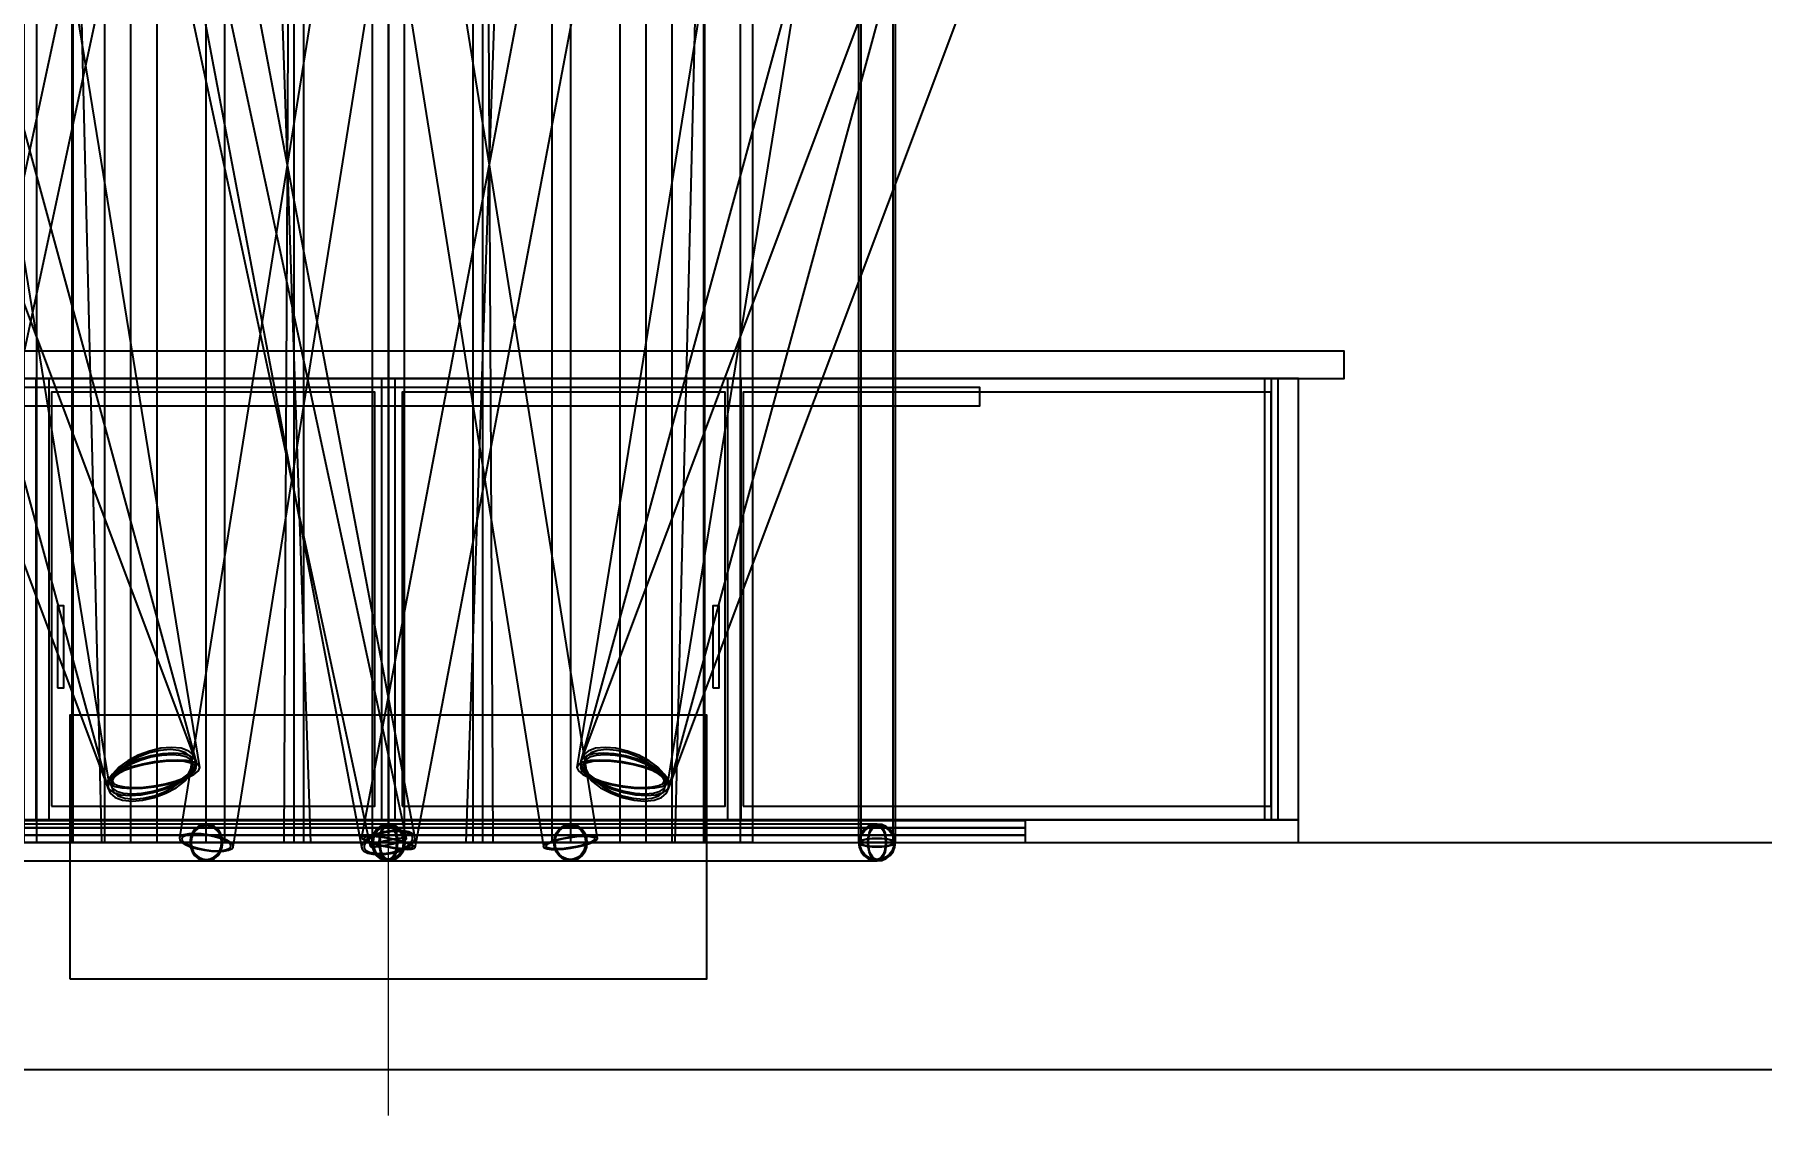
# Model space of a CAD drawing. Header units: millimetres. Extents: x -123812 to 252100, y -3000 to 639000.
# Drawn here: x -3888 to 15087, y -3000 to 8880 of the extents above; entities that cross this region are included whole.
import ezdxf

# ---------------------------------------------------------------- set-up
doc = ezdxf.new("R2010")
doc.units = ezdxf.units.MM
for name, color, linetype, lineweight in [('D-BMK-AXIS', 7, 'Continuous', 13), ('D-STR-BASE', 7, 'Continuous', 25), ('D-STR-CORE', 7, 'Continuous', 25), ('D-STR-DIM', 7, 'Continuous', 13), ('D-STR-STRC', 7, 'Continuous', 25)]:
    doc.layers.add(name, color=color, linetype=linetype, lineweight=lineweight)
doc.styles.add('OpenSansCondensed-Light', font='OpenSansCondensed-Light.ttf')
doc.styles.add('TOWER_UNICODE', font='Arial Unicode.ttf')
doc.dimstyles.new('EZDXF', dxfattribs={"dimtxt": 0.25, "dimasz": 0.175, "dimexe": 0.375, "dimexo": 0.125, "dimgap": 0.1, "dimtad": 1, "dimlfac": 100, "dimzin": 12, "dimdsep": 46, "dimtxsty": 'OpenSansCondensed-Light', "dimblk": 'ARCHTICK', "dimcen": 2.5, "dimazin": 3, "dimtfac": 0.5, "dimtmove": 2, "dimatfit": 3})

# ---------------------------------------------------------------- blocks, each defined once
blk = doc.blocks.new('_ARCHTICK')
at = {"color": 0, "linetype": 'BYBLOCK', "const_width": 0.15}
blk.add_lwpolyline([(-0.5, -0.5), (0.5, 0.5)], dxfattribs=at)

msp = doc.modelspace()

# ---------------------------------------------------------------- linework, layer by layer
at = {"layer": 'D-BMK-AXIS'}
for p, q in [((0, -3000), (0, 639000)), ((-51000, 0), (51000, 0))]:
    msp.add_line(p, q, dxfattribs=at)
at = {"layer": 'D-STR-BASE'}
for points in [[(-10500, 5100), (10500, 5100), (10500, 5400), (-10500, 5400)], [(-10000, 250), (10000, 250), (10000, 5100), (-10000, 5100)], [(-6500, 4800), (6500, 4800), (6500, 5000), (-6500, 5000)], [(-3875, 250), (-3725, 250), (-3725, 5100), (-3875, 5100)], [(-3700, 400), (-150, 400), (-150, 4950), (-3700, 4950)], [(-75, 250), (75, 250), (75, 5100), (-75, 5100)], [(150, 400), (3700, 400), (3700, 4950), (150, 4950)], [(3725, 250), (3875, 250), (3875, 5100), (3725, 5100)], [(3900, 400), (9700, 400), (9700, 4950), (3900, 4950)], [(9625, 250), (9775, 250), (9775, 5100), (9625, 5100)], [(9700, 250), (10000, 250), (10000, 5100), (9700, 5100)], [(-3635, 1700), (-3565, 1700), (-3565, 2600), (-3635, 2600)], [(3565, 1700), (3635, 1700), (3635, 2600), (3565, 2600)], [(-3500, -1500), (3500, -1500), (3500, 1400), (-3500, 1400)], [(-10000, 0), (10000, 0), (10000, 250), (-10000, 250)], [(-7000, 160), (7000, 160), (7000, 240), (-7000, 240)], [(-52000, -2500), (-52000, 0), (52000, 0), (52000, -2500)], [(-7000, 80), (7000, 80), (7000, 160), (-7000, 160)], [(-7000, 0), (7000, 0), (7000, 80), (-7000, 80)]]:
    msp.add_lwpolyline(points, close=True, dxfattribs=at)
at = {"layer": 'D-STR-CORE'}
for points in [[(-4000, 0), (-4000, 100000), (-3477.3, 100000), (-3477.3, 0)], [(-4000, 0), (-4000, 100000), (-3477.3, 100000), (-3477.3, 0)], [(-3863.7, 0), (-3863.7, 100000), (-3117.7, 100000), (-3117.7, 0)], [(-3863.7, 0), (-3863.7, 100000), (-3117.7, 100000), (-3117.7, 0)], [(-3464.1, 0), (-3464.1, 100000), (-2545.6, 100000), (-2545.6, 0)], [(-3464.1, 0), (-3464.1, 100000), (-2545.6, 100000), (-2545.6, 0)], [(-2828.4, 0), (-2828.4, 100000), (-1800, 100000), (-1800, 0)], [(-2828.4, 0), (-2828.4, 100000), (-1800, 100000), (-1800, 0)], [(-2000, 0), (-2000, 100000), (-931.7, 100000), (-931.7, 0)], [(-2000, 0), (-2000, 100000), (-931.7, 100000), (-931.7, 0)], [(-1035.3, 0), (-1035.3, 100000), (0, 100000), (0, 0)], [(-1035.3, 0), (-1035.3, 100000), (0, 100000), (0, 0)], [(0, 0), (0, 100000), (1035.3, 100000), (1035.3, 0)], [(0, 0), (0, 100000), (1035.3, 100000), (1035.3, 0)], [(931.7, 0), (931.7, 100000), (2000, 100000), (2000, 0)], [(931.7, 0), (931.7, 100000), (2000, 100000), (2000, 0)], [(1800, 0), (1800, 100000), (2828.4, 100000), (2828.4, 0)], [(1800, 0), (1800, 100000), (2828.4, 100000), (2828.4, 0)], [(2545.6, 0), (2545.6, 100000), (3464.1, 100000), (3464.1, 0)], [(2545.6, 0), (2545.6, 100000), (3464.1, 100000), (3464.1, 0)], [(3117.7, 0), (3117.7, 100000), (3863.7, 100000), (3863.7, 0)], [(3117.7, 0), (3117.7, 100000), (3863.7, 100000), (3863.7, 0)], [(3477.3, 0), (3477.3, 100000), (4000, 100000), (4000, 0)], [(3477.3, 0), (3477.3, 100000), (4000, 100000), (4000, 0)]]:
    msp.add_lwpolyline(points, close=True, dxfattribs=at)
at = {"layer": 'D-STR-STRC'}
for points in [[(-5568.1, 24958), (-198.7, -42), (-192, -47.1), (-172.1, -48.9), (-140.5, -47.4), (-99.4, -42.7), (-51.4, -35), (0, -25), (51.4, -13.3), (99.4, -0.6), (140.5, 12), (172.1, 23.9), (192, 34.1), (198.7, 42), (-5170.6, 25042)], [(-198.7, 25042), (-5568.1, 42), (-5561.3, 34.1), (-5541.5, 23.9), (-5509.9, 12), (-5468.7, -0.6), (-5420.8, -13.3), (-5369.4, -25), (-5317.9, -35), (-5270, -42.7), (-5228.8, -47.4), (-5197.2, -48.9), (-5177.4, -47.1), (-5170.6, -42), (198.7, 24958)], [(5166.2, 25000), (5166.2, 0), (5173.1, -12.7), (5193.4, -24.5), (5225.7, -34.6), (5267.8, -42.4), (5316.8, -47.2), (5369.4, -48.9), (5421.9, -47.2), (5471, -42.4), (5513, -34.6), (5545.3, -24.5), (5565.6, -12.7), (5572.6, 0), (5572.6, 25000)], [(-7489.6, 12352.4), (-3081.3, 602.4), (-3057.6, 541.3), (-3002.6, 494.4), (-2920.1, 464.9), (-2815.6, 454.9), (-2696.4, 464.9), (-2570.4, 494.4), (-2446.4, 541.3), (-2332.7, 602.4), (-2237.1, 673.6), (-2166.2, 750), (-2124.6, 826.4), (-2115.4, 897.6), (-6523.7, 12647.6)], [(-6290.3, 12383.3), (-3091.7, 633.3), (-3072.2, 584.9), (-3020.4, 547.8), (-2939.9, 524.5), (-2836.2, 516.5), (-2716.3, 524.5), (-2588.4, 547.8), (-2461.2, 584.9), (-2343.4, 633.3), (-2243, 689.6), (-2166.8, 750), (-2120.1, 810.4), (-2106, 866.7), (-5304.7, 12616.7)], [(-4983.4, 12424.4), (-3074.1, 674.4), (-3057, 641.5), (-3006.9, 616), (-2927.1, 599.6), (-2823.2, 593.5), (-2702.2, 598.1), (-2572.3, 613), (-2442.4, 637.2), (-2321.3, 669.1), (-2217.4, 706.6), (-2137.6, 747), (-2087.5, 787.6), (-2070.4, 825.6), (-3979.6, 12575.6)], [(-2660.4, 12432.9), (-291.3, -67.1), (-268.2, -94.9), (-226.8, -116.3), (-170, -129.7), (-101.6, -134.3), (-26.3, -129.7), (50.8, -116.3), (124.5, -94.9), (189.6, -67.1), (241.9, -34.7), (277.7, 0), (294.5, 34.7), (291.3, 67.1), (-2077.9, 12567.1)], [(-295.8, 12549.6), (-2295.8, 49.6), (-2291.3, 25.7), (-2266.9, 0), (-2224.3, -25.7), (-2166.4, -49.6), (-2097.2, -70.1), (-2021.4, -85.9), (-1944.1, -95.8), (-1870.7, -99.2), (-1806, -95.8), (-1754.6, -85.9), (-1719.8, -70.1), (-1704.2, -49.6), (295.8, 12450.4)], [(-296.4, 12454.6), (1703.6, -45.4), (1713.7, -60), (1743.3, -70.5), (1790.4, -76.2), (1851.8, -76.7), (1923.3, -72), (2000, -62.3), (2076.7, -48.5), (2148.2, -31.3), (2209.6, -12), (2256.7, 8.1), (2286.3, 27.7), (2296.4, 45.4), (296.4, 12545.4)], [(2074.2, 12554.2), (-294.9, 54.2), (-284.9, 38.8), (-255.4, 20.8), (-208.5, 1.4), (-147.5, -18.1), (-76.3, -36.4), (0, -52.2), (76.3, -64.5), (147.5, -72.3), (208.5, -75.3), (255.4, -73.1), (284.9, -65.9), (294.9, -54.2), (2664, 12445.8)], [(3979.6, 12575.6), (2070.4, 825.6), (2087.5, 787.6), (2137.6, 747), (2217.4, 706.6), (2321.3, 669.1), (2442.4, 637.2), (2572.3, 613), (2702.2, 598.1), (2823.2, 593.5), (2927.1, 599.6), (3006.9, 616), (3057, 641.5), (3074.1, 674.4), (4983.4, 12424.4)], [(5304.7, 12616.7), (2106, 866.7), (2120.1, 810.4), (2166.8, 750), (2243, 689.6), (2343.4, 633.3), (2461.2, 584.9), (2588.4, 547.8), (2716.3, 524.5), (2836.2, 516.5), (2939.9, 524.5), (3020.4, 547.8), (3072.2, 584.9), (3091.7, 633.3), (6290.3, 12383.3)], [(6523.7, 12647.6), (2115.4, 897.6), (2124.6, 826.4), (2166.2, 750), (2237.1, 673.6), (2332.7, 602.4), (2446.4, 541.3), (2570.4, 494.4), (2696.4, 464.9), (2815.6, 454.9), (2920.1, 464.9), (3002.6, 494.4), (3057.6, 541.3), (3081.3, 602.4), (7489.6, 12352.4)], [(-5369.4, -203.2), (0, -203.2), (26.3, -196.3), (50.8, -176), (71.8, -143.7), (88, -101.6), (98.1, -52.6), (101.6, 0), (98.1, 52.6), (88, 101.6), (71.8, 143.7), (50.8, 176), (26.3, 196.3), (0, 203.2), (-5369.4, 203.2)], [(-5369.4, -203.2), (0, -203.2), (26.3, -196.3), (50.8, -176), (71.8, -143.7), (88, -101.6), (98.1, -52.6), (101.6, 0), (98.1, 52.6), (88, 101.6), (71.8, 143.7), (50.8, 176), (26.3, 196.3), (0, 203.2), (-5369.4, 203.2)]]:
    msp.add_lwpolyline(points, dxfattribs=at)
for points in [[(-177.8, 0), (177.8, 0), (177.8, 25000), (-177.8, 25000)], [(-177.8, 0), (177.8, 0), (177.8, 25000), (-177.8, 25000)], [(5191.6, 0), (5547.2, 0), (5547.2, 25000), (5191.6, 25000)], [(5191.6, 0), (5547.2, 0), (5547.2, 25000), (5191.6, 25000)], [(-3456.6, 12500), (-3150, 0), (-850, 0), (-1281.6, 12500)], [(-1150, 0), (1150, 0), (1087.5, 12500), (-1087.5, 12500)], [(-1150, 0), (1150, 0), (1087.5, 12500), (-1087.5, 12500)], [(850, 0), (3150, 0), (3456.6, 12500), (1281.6, 12500)], [(-3030.9, 750), (-3077.6, 689.6), (-3091.7, 633.3), (-3072.2, 584.9), (-3020.4, 547.8), (-2939.9, 524.5), (-2836.2, 516.5), (-2716.3, 524.5), (-2588.4, 547.8), (-2461.2, 584.9), (-2343.4, 633.3), (-2243, 689.6), (-2166.8, 750), (-2120.1, 810.4), (-2106, 866.7), (-2125.5, 915.1), (-2177.3, 952.2), (-2257.8, 975.5), (-2361.5, 983.5), (-2481.4, 975.5), (-2609.3, 952.2), (-2736.5, 915.1), (-2854.3, 866.7), (-2954.7, 810.4)], [(-3030.5, 750), (-3072, 673.6), (-3081.3, 602.4), (-3057.6, 541.3), (-3002.6, 494.4), (-2920.1, 464.9), (-2815.6, 454.9), (-2696.4, 464.9), (-2570.4, 494.4), (-2446.4, 541.3), (-2332.7, 602.4), (-2237.1, 673.6), (-2166.2, 750), (-2124.6, 826.4), (-2115.4, 897.6), (-2139.1, 958.7), (-2194, 1005.6), (-2276.6, 1035.1), (-2381, 1045.1), (-2500.3, 1035.1), (-2626.2, 1005.6), (-2750.3, 958.7), (-2864, 897.6), (-2959.5, 826.4)], [(-2996.9, 750), (-3039.9, 694.3), (-3052.9, 642.5), (-3034.9, 597.9), (-2987.2, 563.7), (-2913.1, 542.2), (-2817.5, 534.9), (-2707, 542.2), (-2589.2, 563.7), (-2472, 597.9), (-2363.5, 642.5), (-2271, 694.3), (-2200.8, 750), (-2157.8, 805.7), (-2144.8, 857.5), (-2162.8, 902.1), (-2210.5, 936.3), (-2284.6, 957.8), (-2380.2, 965.1), (-2490.7, 957.8), (-2608.5, 936.3), (-2725.7, 902.1), (-2834.2, 857.5), (-2926.7, 805.7)], [(-2996.5, 750), (-3034.7, 679.6), (-3043.2, 614), (-3021.4, 557.7), (-2970.8, 514.5), (-2894.8, 487.4), (-2798.5, 478.1), (-2688.7, 487.4), (-2572.6, 514.5), (-2458.4, 557.7), (-2353.6, 614), (-2265.6, 679.6), (-2200.2, 750), (-2161.9, 820.4), (-2153.4, 886), (-2175.2, 942.3), (-2225.9, 985.5), (-2301.9, 1012.6), (-2398.1, 1021.9), (-2508, 1012.6), (-2624, 985.5), (-2738.3, 942.3), (-2843, 886), (-2931.1, 820.4)], [(2166.8, 750), (2243, 689.6), (2343.4, 633.3), (2461.2, 584.9), (2588.4, 547.8), (2716.3, 524.5), (2836.2, 516.5), (2939.9, 524.5), (3020.4, 547.8), (3072.2, 584.9), (3091.7, 633.3), (3077.6, 689.6), (3030.9, 750), (2954.7, 810.4), (2854.3, 866.7), (2736.5, 915.1), (2609.3, 952.2), (2481.4, 975.5), (2361.5, 983.5), (2257.8, 975.5), (2177.3, 952.2), (2125.5, 915.1), (2106, 866.7), (2120.1, 810.4)], [(2166.2, 750), (2237.1, 673.6), (2332.7, 602.4), (2446.4, 541.3), (2570.4, 494.4), (2696.4, 464.9), (2815.6, 454.9), (2920.1, 464.9), (3002.6, 494.4), (3057.6, 541.3), (3081.3, 602.4), (3072, 673.6), (3030.5, 750), (2959.5, 826.4), (2864, 897.6), (2750.3, 958.7), (2626.2, 1005.6), (2500.3, 1035.1), (2381, 1045.1), (2276.6, 1035.1), (2194, 1005.6), (2139.1, 958.7), (2115.4, 897.6), (2124.6, 826.4)], [(2200.8, 750), (2271, 694.3), (2363.5, 642.5), (2472, 597.9), (2589.2, 563.7), (2707, 542.2), (2817.5, 534.9), (2913.1, 542.2), (2987.2, 563.7), (3034.9, 597.9), (3052.9, 642.5), (3039.9, 694.3), (2996.9, 750), (2926.7, 805.7), (2834.2, 857.5), (2725.7, 902.1), (2608.5, 936.3), (2490.7, 957.8), (2380.2, 965.1), (2284.6, 957.8), (2210.5, 936.3), (2162.8, 902.1), (2144.8, 857.5), (2157.8, 805.7)], [(2200.2, 750), (2265.6, 679.6), (2353.6, 614), (2458.4, 557.7), (2572.6, 514.5), (2688.7, 487.4), (2798.5, 478.1), (2894.8, 487.4), (2970.8, 514.5), (3021.4, 557.7), (3043.2, 614), (3034.7, 679.6), (2996.5, 750), (2931.1, 820.4), (2843, 886), (2738.3, 942.3), (2624, 985.5), (2508, 1012.6), (2398.1, 1021.9), (2301.9, 1012.6), (2225.9, 985.5), (2175.2, 942.3), (2153.4, 886), (2161.9, 820.4)], [(-2572.3, 887), (-2702.2, 862.8), (-2823.2, 830.9), (-2927.1, 793.4), (-3006.9, 753), (-3057, 712.4), (-3074.1, 674.4), (-3057, 641.5), (-3006.9, 616), (-2927.1, 599.6), (-2823.2, 593.5), (-2702.2, 598.1), (-2572.3, 613), (-2442.4, 637.2), (-2321.3, 669.1), (-2217.4, 706.6), (-2137.6, 747), (-2087.5, 787.6), (-2070.4, 825.6), (-2087.5, 858.5), (-2137.6, 884), (-2217.4, 900.4), (-2321.3, 906.5), (-2442.4, 901.9)], [(-2572.3, 876.2), (-2691.9, 853.9), (-2803.4, 824.5), (-2899.2, 790), (-2972.7, 752.8), (-3018.9, 715.4), (-3034.6, 680.3), (-3018.9, 650), (-2972.7, 626.6), (-2899.2, 611.5), (-2803.4, 605.8), (-2691.9, 610), (-2572.3, 623.8), (-2452.6, 646.1), (-2341.1, 675.5), (-2245.3, 710), (-2171.8, 747.2), (-2125.6, 784.6), (-2109.9, 819.7), (-2125.6, 850), (-2171.8, 873.4), (-2245.3, 888.5), (-2341.1, 894.2), (-2452.6, 890)], [(2572.3, 887), (2442.4, 901.9), (2321.3, 906.5), (2217.4, 900.4), (2137.6, 884), (2087.5, 858.5), (2070.4, 825.6), (2087.5, 787.6), (2137.6, 747), (2217.4, 706.6), (2321.3, 669.1), (2442.4, 637.2), (2572.3, 613), (2702.2, 598.1), (2823.2, 593.5), (2927.1, 599.6), (3006.9, 616), (3057, 641.5), (3074.1, 674.4), (3057, 712.4), (3006.9, 753), (2927.1, 793.4), (2823.2, 830.9), (2702.2, 862.8)], [(2572.3, 876.2), (2452.6, 890), (2341.1, 894.2), (2245.3, 888.5), (2171.8, 873.4), (2125.6, 850), (2109.9, 819.7), (2125.6, 784.6), (2171.8, 747.2), (2245.3, 710), (2341.1, 675.5), (2452.6, 646.1), (2572.3, 623.8), (2691.9, 610), (2803.4, 605.8), (2899.2, 611.5), (2972.7, 626.6), (3018.9, 650), (3034.6, 680.3), (3018.9, 715.4), (2972.7, 752.8), (2899.2, 790), (2803.4, 824.5), (2691.9, 853.9)], [(-2181.7, 0), (-2175.6, -52.6), (-2157.4, -101.6), (-2128.5, -143.7), (-2090.9, -176), (-2047, -196.3), (-2000, -203.2), (0, -203.2), (47, -196.3), (90.9, -176), (128.5, -143.7), (157.4, -101.6), (175.6, -52.6), (181.7, 0), (175.6, 52.6), (157.4, 101.6), (128.5, 143.7), (90.9, 176), (47, 196.3), (0, 203.2), (-2000, 203.2), (-2047, 196.3), (-2090.9, 176), (-2128.5, 143.7), (-2157.4, 101.6), (-2175.6, 52.6)], [(-2181.7, 0), (-2175.6, -52.6), (-2157.4, -101.6), (-2128.5, -143.7), (-2090.9, -176), (-2047, -196.3), (-2000, -203.2), (-1953, -196.3), (-1909.1, -176), (-1871.5, -143.7), (-1842.6, -101.6), (-1824.4, -52.6), (-1818.3, 0), (-1824.4, 52.6), (-1842.6, 101.6), (-1871.5, 143.7), (-1909.1, 176), (-1953, 196.3), (-2000, 203.2), (-2047, 196.3), (-2090.9, 176), (-2128.5, 143.7), (-2157.4, 101.6), (-2175.6, 52.6)], [(-2181.7, 0), (-2175.6, -52.6), (-2157.4, -101.6), (-2128.5, -143.7), (-2090.9, -176), (-2047, -196.3), (-2000, -203.2), (0, -203.2), (47, -196.3), (90.9, -176), (128.5, -143.7), (157.4, -101.6), (175.6, -52.6), (181.7, 0), (175.6, 52.6), (157.4, 101.6), (128.5, 143.7), (90.9, 176), (47, 196.3), (0, 203.2), (-2000, 203.2), (-2047, 196.3), (-2090.9, 176), (-2128.5, 143.7), (-2157.4, 101.6), (-2175.6, 52.6)], [(-2181.7, 0), (-2175.6, -52.6), (-2157.4, -101.6), (-2128.5, -143.7), (-2090.9, -176), (-2047, -196.3), (-2000, -203.2), (-1953, -196.3), (-1909.1, -176), (-1871.5, -143.7), (-1842.6, -101.6), (-1824.4, -52.6), (-1818.3, 0), (-1824.4, 52.6), (-1842.6, 101.6), (-1871.5, 143.7), (-1909.1, 176), (-1953, 196.3), (-2000, 203.2), (-2047, 196.3), (-2090.9, 176), (-2128.5, 143.7), (-2157.4, 101.6), (-2175.6, 52.6)], [(-181.7, 0), (-175.6, -52.6), (-157.4, -101.6), (-128.5, -143.7), (-90.9, -176), (-47, -196.3), (0, -203.2), (47, -196.3), (90.9, -176), (128.5, -143.7), (157.4, -101.6), (175.6, -52.6), (181.7, 0), (175.6, 52.6), (157.4, 101.6), (128.5, 143.7), (90.9, 176), (47, 196.3), (0, 203.2), (-47, 196.3), (-90.9, 176), (-128.5, 143.7), (-157.4, 101.6), (-175.6, 52.6)], [(-181.7, 0), (-175.6, -52.6), (-157.4, -101.6), (-128.5, -143.7), (-90.9, -176), (-47, -196.3), (0, -203.2), (47, -196.3), (90.9, -176), (128.5, -143.7), (157.4, -101.6), (175.6, -52.6), (181.7, 0), (175.6, 52.6), (157.4, 101.6), (128.5, 143.7), (90.9, 176), (47, 196.3), (0, 203.2), (-47, 196.3), (-90.9, 176), (-128.5, 143.7), (-157.4, 101.6), (-175.6, 52.6)], [(-181.7, 0), (-175.6, -52.6), (-157.4, -101.6), (-128.5, -143.7), (-90.9, -176), (-47, -196.3), (0, -203.2), (2000, -203.2), (2047, -196.3), (2090.9, -176), (2128.5, -143.7), (2157.4, -101.6), (2175.6, -52.6), (2181.7, 0), (2175.6, 52.6), (2157.4, 101.6), (2128.5, 143.7), (2090.9, 176), (2047, 196.3), (2000, 203.2), (0, 203.2), (-47, 196.3), (-90.9, 176), (-128.5, 143.7), (-157.4, 101.6), (-175.6, 52.6)], [(181.7, 0), (175.6, -52.6), (157.4, -101.6), (128.5, -143.7), (90.9, -176), (47, -196.3), (0, -203.2), (-47, -196.3), (-90.9, -176), (-128.5, -143.7), (-157.4, -101.6), (-175.6, -52.6), (-181.7, 0), (-175.6, 52.6), (-157.4, 101.6), (-128.5, 143.7), (-90.9, 176), (-47, 196.3), (0, 203.2), (47, 196.3), (90.9, 176), (128.5, 143.7), (157.4, 101.6), (175.6, 52.6)], [(-181.7, 0), (-175.6, -52.6), (-157.4, -101.6), (-128.5, -143.7), (-90.9, -176), (-47, -196.3), (0, -203.2), (2000, -203.2), (2047, -196.3), (2090.9, -176), (2128.5, -143.7), (2157.4, -101.6), (2175.6, -52.6), (2181.7, 0), (2175.6, 52.6), (2157.4, 101.6), (2128.5, 143.7), (2090.9, 176), (2047, 196.3), (2000, 203.2), (0, 203.2), (-47, 196.3), (-90.9, 176), (-128.5, 143.7), (-157.4, 101.6), (-175.6, 52.6)], [(181.7, 0), (175.6, -52.6), (157.4, -101.6), (128.5, -143.7), (90.9, -176), (47, -196.3), (0, -203.2), (-47, -196.3), (-90.9, -176), (-128.5, -143.7), (-157.4, -101.6), (-175.6, -52.6), (-181.7, 0), (-175.6, 52.6), (-157.4, 101.6), (-128.5, 143.7), (-90.9, 176), (-47, 196.3), (0, 203.2), (47, 196.3), (90.9, 176), (128.5, 143.7), (157.4, 101.6), (175.6, 52.6)], [(-101.6, 0), (-98.1, -52.6), (-88, -101.6), (-71.8, -143.7), (-50.8, -176), (-26.3, -196.3), (0, -203.2), (26.3, -196.3), (50.8, -176), (71.8, -143.7), (88, -101.6), (98.1, -52.6), (101.6, 0), (98.1, 52.6), (88, 101.6), (71.8, 143.7), (50.8, 176), (26.3, 196.3), (0, 203.2), (-26.3, 196.3), (-50.8, 176), (-71.8, 143.7), (-88, 101.6), (-98.1, 52.6)], [(-101.6, 0), (-98.1, -52.6), (-88, -101.6), (-71.8, -143.7), (-50.8, -176), (-26.3, -196.3), (0, -203.2), (26.3, -196.3), (50.8, -176), (71.8, -143.7), (88, -101.6), (98.1, -52.6), (101.6, 0), (98.1, 52.6), (88, 101.6), (71.8, 143.7), (50.8, 176), (26.3, 196.3), (0, 203.2), (-26.3, 196.3), (-50.8, 176), (-71.8, 143.7), (-88, 101.6), (-98.1, 52.6)], [(-101.6, 0), (-98.1, -52.6), (-88, -101.6), (-71.8, -143.7), (-50.8, -176), (-26.3, -196.3), (0, -203.2), (5369.4, -203.2), (5395.7, -196.3), (5420.2, -176), (5441.2, -143.7), (5457.3, -101.6), (5467.5, -52.6), (5471, 0), (5467.5, 52.6), (5457.3, 101.6), (5441.2, 143.7), (5420.2, 176), (5395.7, 196.3), (5369.4, 203.2), (0, 203.2), (-26.3, 196.3), (-50.8, 176), (-71.8, 143.7), (-88, 101.6), (-98.1, 52.6)], [(101.6, 0), (98.1, -52.6), (88, -101.6), (71.8, -143.7), (50.8, -176), (26.3, -196.3), (0, -203.2), (-26.3, -196.3), (-50.8, -176), (-71.8, -143.7), (-88, -101.6), (-98.1, -52.6), (-101.6, 0), (-98.1, 52.6), (-88, 101.6), (-71.8, 143.7), (-50.8, 176), (-26.3, 196.3), (0, 203.2), (26.3, 196.3), (50.8, 176), (71.8, 143.7), (88, 101.6), (98.1, 52.6)], [(-101.6, 0), (-98.1, -52.6), (-88, -101.6), (-71.8, -143.7), (-50.8, -176), (-26.3, -196.3), (0, -203.2), (5369.4, -203.2), (5395.7, -196.3), (5420.2, -176), (5441.2, -143.7), (5457.3, -101.6), (5467.5, -52.6), (5471, 0), (5467.5, 52.6), (5457.3, 101.6), (5441.2, 143.7), (5420.2, 176), (5395.7, 196.3), (5369.4, 203.2), (0, 203.2), (-26.3, 196.3), (-50.8, 176), (-71.8, 143.7), (-88, 101.6), (-98.1, 52.6)], [(101.6, 0), (98.1, -52.6), (88, -101.6), (71.8, -143.7), (50.8, -176), (26.3, -196.3), (0, -203.2), (-26.3, -196.3), (-50.8, -176), (-71.8, -143.7), (-88, -101.6), (-98.1, -52.6), (-101.6, 0), (-98.1, 52.6), (-88, 101.6), (-71.8, 143.7), (-50.8, 176), (-26.3, 196.3), (0, 203.2), (26.3, 196.3), (50.8, 176), (71.8, 143.7), (88, 101.6), (98.1, 52.6)], [(2181.7, 0), (2175.6, -52.6), (2157.4, -101.6), (2128.5, -143.7), (2090.9, -176), (2047, -196.3), (2000, -203.2), (1953, -196.3), (1909.1, -176), (1871.5, -143.7), (1842.6, -101.6), (1824.4, -52.6), (1818.3, 0), (1824.4, 52.6), (1842.6, 101.6), (1871.5, 143.7), (1909.1, 176), (1953, 196.3), (2000, 203.2), (2047, 196.3), (2090.9, 176), (2128.5, 143.7), (2157.4, 101.6), (2175.6, 52.6)], [(2181.7, 0), (2175.6, -52.6), (2157.4, -101.6), (2128.5, -143.7), (2090.9, -176), (2047, -196.3), (2000, -203.2), (1953, -196.3), (1909.1, -176), (1871.5, -143.7), (1842.6, -101.6), (1824.4, -52.6), (1818.3, 0), (1824.4, 52.6), (1842.6, 101.6), (1871.5, 143.7), (1909.1, 176), (1953, 196.3), (2000, 203.2), (2047, 196.3), (2090.9, 176), (2128.5, 143.7), (2157.4, 101.6), (2175.6, 52.6)], [(5166.2, 0), (5173.1, -52.6), (5193.4, -101.6), (5225.7, -143.7), (5267.8, -176), (5316.8, -196.3), (5369.4, -203.2), (5421.9, -196.3), (5471, -176), (5513, -143.7), (5545.3, -101.6), (5565.6, -52.6), (5572.6, 0), (5565.6, 52.6), (5545.3, 101.6), (5513, 143.7), (5471, 176), (5421.9, 196.3), (5369.4, 203.2), (5316.8, 196.3), (5267.8, 176), (5225.7, 143.7), (5193.4, 101.6), (5173.1, 52.6)], [(5471, 0), (5467.5, -52.6), (5457.3, -101.6), (5441.2, -143.7), (5420.2, -176), (5395.7, -196.3), (5369.4, -203.2), (5343.1, -196.3), (5318.6, -176), (5297.5, -143.7), (5281.4, -101.6), (5271.2, -52.6), (5267.8, 0), (5271.2, 52.6), (5281.4, 101.6), (5297.5, 143.7), (5318.6, 176), (5343.1, 196.3), (5369.4, 203.2), (5395.7, 196.3), (5420.2, 176), (5441.2, 143.7), (5457.3, 101.6), (5467.5, 52.6)], [(5471, 0), (5467.5, -52.6), (5457.3, -101.6), (5441.2, -143.7), (5420.2, -176), (5395.7, -196.3), (5369.4, -203.2), (5343.1, -196.3), (5318.6, -176), (5297.5, -143.7), (5281.4, -101.6), (5271.2, -52.6), (5267.8, 0), (5271.2, 52.6), (5281.4, 101.6), (5297.5, 143.7), (5318.6, 176), (5343.1, 196.3), (5369.4, 203.2), (5395.7, 196.3), (5420.2, 176), (5441.2, 143.7), (5457.3, 101.6), (5467.5, 52.6)], [(-850, 0), (-889.2, 0), (-1004.1, 0), (-1186.8, 0), (-1425, 0), (-1702.4, 0), (-2000, 0), (-2297.6, 0), (-2575, 0), (-2813.2, 0), (-2995.9, 0), (-3110.8, 0), (-3150, 0), (-3110.8, 0), (-2995.9, 0), (-2813.2, 0), (-2575, 0), (-2297.6, 0), (-2000, 0), (-1702.4, 0), (-1425, 0), (-1186.8, 0), (-1004.1, 0), (-889.2, 0)], [(-950, 0), (-985.8, 0), (-1090.7, 0), (-1257.5, 0), (-1475, 0), (-1728.2, 0), (-2000, 0), (-2271.8, 0), (-2525, 0), (-2742.5, 0), (-2909.3, 0), (-3014.2, 0), (-3050, 0), (-3014.2, 0), (-2909.3, 0), (-2742.5, 0), (-2525, 0), (-2271.8, 0), (-2000, 0), (-1728.2, 0), (-1475, 0), (-1257.5, 0), (-1090.7, 0), (-985.8, 0)], [(-2266.9, 0), (-2224.3, -25.7), (-2166.4, -49.6), (-2097.2, -70.1), (-2021.4, -85.9), (-1944.1, -95.8), (-1870.7, -99.2), (-1806, -95.8), (-1754.6, -85.9), (-1719.8, -70.1), (-1704.2, -49.6), (-1708.7, -25.7), (-1733.1, 0), (-1775.7, 25.7), (-1833.6, 49.6), (-1902.8, 70.1), (-1978.6, 85.9), (-2055.9, 95.8), (-2129.3, 99.2), (-2194, 95.8), (-2245.4, 85.9), (-2280.2, 70.1), (-2295.8, 49.6), (-2291.3, 25.7)], [(-2242, 0), (-2203.4, -23.3), (-2150.9, -45), (-2088.2, -63.6), (-2019.4, -77.9), (-1949.4, -86.8), (-1882.7, -89.9), (-1824.1, -86.8), (-1777.5, -77.9), (-1746, -63.6), (-1731.8, -45), (-1735.9, -23.3), (-1758, 0), (-1796.6, 23.3), (-1849.1, 45), (-1911.8, 63.6), (-1980.6, 77.9), (-2050.6, 86.8), (-2117.3, 89.9), (-2175.9, 86.8), (-2222.5, 77.9), (-2254, 63.6), (-2268.2, 45), (-2264.1, 23.3)], [(-2167.4, 0), (-2161.7, -48.5), (-2145, -93.6), (-2118.4, -132.4), (-2083.7, -162.1), (-2043.3, -180.8), (-2000, -187.2), (-1956.7, -180.8), (-1916.3, -162.1), (-1881.6, -132.4), (-1855, -93.6), (-1838.3, -48.5), (-1832.6, 0), (-1838.3, 48.5), (-1855, 93.6), (-1881.6, 132.4), (-1916.3, 162.1), (-1956.7, 180.8), (-2000, 187.2), (-2043.3, 180.8), (-2083.7, 162.1), (-2118.4, 132.4), (-2145, 93.6), (-2161.7, 48.5)], [(-2167.4, 0), (-2161.7, -48.5), (-2145, -93.6), (-2118.4, -132.4), (-2083.7, -162.1), (-2043.3, -180.8), (-2000, -187.2), (-1956.7, -180.8), (-1916.3, -162.1), (-1881.6, -132.4), (-1855, -93.6), (-1838.3, -48.5), (-1832.6, 0), (-1838.3, 48.5), (-1855, 93.6), (-1881.6, 132.4), (-1916.3, 162.1), (-1956.7, 180.8), (-2000, 187.2), (-2043.3, 180.8), (-2083.7, 162.1), (-2118.4, 132.4), (-2145, 93.6), (-2161.7, 48.5)], [(1150, 0), (1110.8, 0), (995.9, 0), (813.2, 0), (575, 0), (297.6, 0), (0, 0), (-297.6, 0), (-575, 0), (-813.2, 0), (-995.9, 0), (-1110.8, 0), (-1150, 0), (-1110.8, 0), (-995.9, 0), (-813.2, 0), (-575, 0), (-297.6, 0), (0, 0), (297.6, 0), (575, 0), (813.2, 0), (995.9, 0), (1110.8, 0)], [(1150, 0), (1110.8, 0), (995.9, 0), (813.2, 0), (575, 0), (297.6, 0), (0, 0), (-297.6, 0), (-575, 0), (-813.2, 0), (-995.9, 0), (-1110.8, 0), (-1150, 0), (-1110.8, 0), (-995.9, 0), (-813.2, 0), (-575, 0), (-297.6, 0), (0, 0), (297.6, 0), (575, 0), (813.2, 0), (995.9, 0), (1110.8, 0)], [(1050, 0), (1014.2, 0), (909.3, 0), (742.5, 0), (525, 0), (271.8, 0), (0, 0), (-271.8, 0), (-525, 0), (-742.5, 0), (-909.3, 0), (-1014.2, 0), (-1050, 0), (-1014.2, 0), (-909.3, 0), (-742.5, 0), (-525, 0), (-271.8, 0), (0, 0), (271.8, 0), (525, 0), (742.5, 0), (909.3, 0), (1014.2, 0)], [(1050, 0), (1014.2, 0), (909.3, 0), (742.5, 0), (525, 0), (271.8, 0), (0, 0), (-271.8, 0), (-525, 0), (-742.5, 0), (-909.3, 0), (-1014.2, 0), (-1050, 0), (-1014.2, 0), (-909.3, 0), (-742.5, 0), (-525, 0), (-271.8, 0), (0, 0), (271.8, 0), (525, 0), (742.5, 0), (909.3, 0), (1014.2, 0)], [(0, -52.2), (-76.3, -36.4), (-147.5, -18.1), (-208.5, 1.4), (-255.4, 20.8), (-284.9, 38.8), (-294.9, 54.2), (-284.9, 65.9), (-255.4, 73.1), (-208.5, 75.3), (-147.5, 72.3), (-76.3, 64.5), (0, 52.2), (76.3, 36.4), (147.5, 18.1), (208.5, -1.4), (255.4, -20.8), (284.9, -38.8), (294.9, -54.2), (284.9, -65.9), (255.4, -73.1), (208.5, -75.3), (147.5, -72.3), (76.3, -64.5)], [(-277.7, 0), (-294.5, -34.7), (-291.3, -67.1), (-268.2, -94.9), (-226.8, -116.3), (-170, -129.7), (-101.6, -134.3), (-26.3, -129.7), (50.8, -116.3), (124.5, -94.9), (189.6, -67.1), (241.9, -34.7), (277.7, 0), (294.5, 34.7), (291.3, 67.1), (268.2, 94.9), (226.8, 116.3), (170, 129.7), (101.6, 134.3), (26.3, 129.7), (-50.8, 116.3), (-124.5, 94.9), (-189.6, 67.1), (-241.9, 34.7)], [(0, -47.4), (-69.2, -33), (-133.7, -16.5), (-189.1, 1.3), (-231.6, 18.9), (-258.3, 35.2), (-267.4, 49.1), (-258.3, 59.7), (-231.6, 66.2), (-189.1, 68.2), (-133.7, 65.6), (-69.2, 58.5), (0, 47.4), (69.2, 33), (133.7, 16.5), (189.1, -1.3), (231.6, -18.9), (258.3, -35.2), (267.4, -49.1), (258.3, -59.7), (231.6, -66.2), (189.1, -68.2), (133.7, -65.6), (69.2, -58.5)], [(-251.7, 0), (-267, -31.5), (-264.1, -60.9), (-243.1, -86.1), (-205.7, -105.4), (-154.1, -117.6), (-92.1, -121.7), (-23.8, -117.6), (46.1, -105.4), (112.9, -86.1), (171.9, -60.9), (219.3, -31.5), (251.7, 0), (267, 31.5), (264.1, 60.9), (243.1, 86.1), (205.7, 105.4), (154.1, 117.6), (92.1, 121.7), (23.8, 117.6), (-46.1, 105.4), (-112.9, 86.1), (-171.9, 60.9), (-219.3, 31.5)], [(0, 25), (-51.4, 13.3), (-99.4, 0.6), (-140.5, -12), (-172.1, -23.9), (-192, -34.1), (-198.7, -42), (-192, -47.1), (-172.1, -48.9), (-140.5, -47.4), (-99.4, -42.7), (-51.4, -35), (0, -25), (51.4, -13.3), (99.4, -0.6), (140.5, 12), (172.1, 23.9), (192, 34.1), (198.7, 42), (192, 47.1), (172.1, 48.9), (140.5, 47.4), (99.4, 42.7), (51.4, 35)], [(0, 23), (-47.4, 12.2), (-91.5, 0.6), (-129.5, -11.1), (-158.6, -22), (-176.8, -31.4), (-183.1, -38.7), (-176.8, -43.4), (-158.6, -45.1), (-129.5, -43.7), (-91.5, -39.3), (-47.4, -32.3), (0, -23), (47.4, -12.2), (91.5, -0.6), (129.5, 11.1), (158.6, 22), (176.8, 31.4), (183.1, 38.7), (176.8, 43.4), (158.6, 45.1), (129.5, 43.7), (91.5, 39.3), (47.4, 32.3)], [(177.8, 0), (171.7, 0), (154, 0), (125.7, 0), (88.9, 0), (46, 0), (0, 0), (-46, 0), (-88.9, 0), (-125.7, 0), (-154, 0), (-171.7, 0), (-177.8, 0), (-171.7, 0), (-154, 0), (-125.7, 0), (-88.9, 0), (-46, 0), (0, 0), (46, 0), (88.9, 0), (125.7, 0), (154, 0), (171.7, 0)], [(177.8, 0), (171.7, 0), (154, 0), (125.7, 0), (88.9, 0), (46, 0), (0, 0), (-46, 0), (-88.9, 0), (-125.7, 0), (-154, 0), (-171.7, 0), (-177.8, 0), (-171.7, 0), (-154, 0), (-125.7, 0), (-88.9, 0), (-46, 0), (0, 0), (46, 0), (88.9, 0), (125.7, 0), (154, 0), (171.7, 0)], [(-167.4, 0), (-161.7, -48.5), (-145, -93.6), (-118.4, -132.4), (-83.7, -162.1), (-43.3, -180.8), (0, -187.2), (43.3, -180.8), (83.7, -162.1), (118.4, -132.4), (145, -93.6), (161.7, -48.5), (167.4, 0), (161.7, 48.5), (145, 93.6), (118.4, 132.4), (83.7, 162.1), (43.3, 180.8), (0, 187.2), (-43.3, 180.8), (-83.7, 162.1), (-118.4, 132.4), (-145, 93.6), (-161.7, 48.5)], [(-167.4, 0), (-161.7, -48.5), (-145, -93.6), (-118.4, -132.4), (-83.7, -162.1), (-43.3, -180.8), (0, -187.2), (43.3, -180.8), (83.7, -162.1), (118.4, -132.4), (145, -93.6), (161.7, -48.5), (167.4, 0), (161.7, 48.5), (145, 93.6), (118.4, 132.4), (83.7, 162.1), (43.3, 180.8), (0, 187.2), (-43.3, 180.8), (-83.7, 162.1), (-118.4, 132.4), (-145, 93.6), (-161.7, 48.5)], [(167.4, 0), (161.7, -48.5), (145, -93.6), (118.4, -132.4), (83.7, -162.1), (43.3, -180.8), (0, -187.2), (-43.3, -180.8), (-83.7, -162.1), (-118.4, -132.4), (-145, -93.6), (-161.7, -48.5), (-167.4, 0), (-161.7, 48.5), (-145, 93.6), (-118.4, 132.4), (-83.7, 162.1), (-43.3, 180.8), (0, 187.2), (43.3, 180.8), (83.7, 162.1), (118.4, 132.4), (145, 93.6), (161.7, 48.5)], [(167.4, 0), (161.7, -48.5), (145, -93.6), (118.4, -132.4), (83.7, -162.1), (43.3, -180.8), (0, -187.2), (-43.3, -180.8), (-83.7, -162.1), (-118.4, -132.4), (-145, -93.6), (-161.7, -48.5), (-167.4, 0), (-161.7, 48.5), (-145, 93.6), (-118.4, 132.4), (-83.7, 162.1), (-43.3, 180.8), (0, 187.2), (43.3, 180.8), (83.7, 162.1), (118.4, 132.4), (145, 93.6), (161.7, 48.5)], [(161.8, 0), (156.3, 0), (140.1, 0), (114.4, 0), (80.9, 0), (41.9, 0), (0, 0), (-41.9, 0), (-80.9, 0), (-114.4, 0), (-140.1, 0), (-156.3, 0), (-161.8, 0), (-156.3, 0), (-140.1, 0), (-114.4, 0), (-80.9, 0), (-41.9, 0), (0, 0), (41.9, 0), (80.9, 0), (114.4, 0), (140.1, 0), (156.3, 0)], [(161.8, 0), (156.3, 0), (140.1, 0), (114.4, 0), (80.9, 0), (41.9, 0), (0, 0), (-41.9, 0), (-80.9, 0), (-114.4, 0), (-140.1, 0), (-156.3, 0), (-161.8, 0), (-156.3, 0), (-140.1, 0), (-114.4, 0), (-80.9, 0), (-41.9, 0), (0, 0), (41.9, 0), (80.9, 0), (114.4, 0), (140.1, 0), (156.3, 0)], [(-93.6, 0), (-90.4, -48.5), (-81.1, -93.6), (-66.2, -132.4), (-46.8, -162.1), (-24.2, -180.8), (0, -187.2), (24.2, -180.8), (46.8, -162.1), (66.2, -132.4), (81.1, -93.6), (90.4, -48.5), (93.6, 0), (90.4, 48.5), (81.1, 93.6), (66.2, 132.4), (46.8, 162.1), (24.2, 180.8), (0, 187.2), (-24.2, 180.8), (-46.8, 162.1), (-66.2, 132.4), (-81.1, 93.6), (-90.4, 48.5)], [(-93.6, 0), (-90.4, -48.5), (-81.1, -93.6), (-66.2, -132.4), (-46.8, -162.1), (-24.2, -180.8), (0, -187.2), (24.2, -180.8), (46.8, -162.1), (66.2, -132.4), (81.1, -93.6), (90.4, -48.5), (93.6, 0), (90.4, 48.5), (81.1, 93.6), (66.2, 132.4), (46.8, 162.1), (24.2, 180.8), (0, 187.2), (-24.2, 180.8), (-46.8, 162.1), (-66.2, 132.4), (-81.1, 93.6), (-90.4, 48.5)], [(93.6, 0), (90.4, -48.5), (81.1, -93.6), (66.2, -132.4), (46.8, -162.1), (24.2, -180.8), (0, -187.2), (-24.2, -180.8), (-46.8, -162.1), (-66.2, -132.4), (-81.1, -93.6), (-90.4, -48.5), (-93.6, 0), (-90.4, 48.5), (-81.1, 93.6), (-66.2, 132.4), (-46.8, 162.1), (-24.2, 180.8), (0, 187.2), (24.2, 180.8), (46.8, 162.1), (66.2, 132.4), (81.1, 93.6), (90.4, 48.5)], [(93.6, 0), (90.4, -48.5), (81.1, -93.6), (66.2, -132.4), (46.8, -162.1), (24.2, -180.8), (0, -187.2), (-24.2, -180.8), (-46.8, -162.1), (-66.2, -132.4), (-81.1, -93.6), (-90.4, -48.5), (-93.6, 0), (-90.4, 48.5), (-81.1, 93.6), (-66.2, 132.4), (-46.8, 162.1), (-24.2, 180.8), (0, 187.2), (24.2, 180.8), (46.8, 162.1), (66.2, 132.4), (81.1, 93.6), (90.4, 48.5)], [(3150, 0), (3110.8, 0), (2995.9, 0), (2813.2, 0), (2575, 0), (2297.6, 0), (2000, 0), (1702.4, 0), (1425, 0), (1186.8, 0), (1004.1, 0), (889.2, 0), (850, 0), (889.2, 0), (1004.1, 0), (1186.8, 0), (1425, 0), (1702.4, 0), (2000, 0), (2297.6, 0), (2575, 0), (2813.2, 0), (2995.9, 0), (3110.8, 0)], [(3050, 0), (3014.2, 0), (2909.3, 0), (2742.5, 0), (2525, 0), (2271.8, 0), (2000, 0), (1728.2, 0), (1475, 0), (1257.5, 0), (1090.7, 0), (985.8, 0), (950, 0), (985.8, 0), (1090.7, 0), (1257.5, 0), (1475, 0), (1728.2, 0), (2000, 0), (2271.8, 0), (2525, 0), (2742.5, 0), (2909.3, 0), (3014.2, 0)], [(2000, -62.3), (1923.3, -72), (1851.8, -76.7), (1790.4, -76.2), (1743.3, -70.5), (1713.7, -60), (1703.6, -45.4), (1713.7, -27.7), (1743.3, -8.1), (1790.4, 12), (1851.8, 31.3), (1923.3, 48.5), (2000, 62.3), (2076.7, 72), (2148.2, 76.7), (2209.6, 76.2), (2256.7, 70.5), (2286.3, 60), (2296.4, 45.4), (2286.3, 27.7), (2256.7, 8.1), (2209.6, -12), (2148.2, -31.3), (2076.7, -48.5)], [(2000, -56.5), (1930.4, -65.2), (1865.6, -69.5), (1810, -69.1), (1767.3, -63.9), (1740.4, -54.4), (1731.3, -41.1), (1740.4, -25.1), (1767.3, -7.4), (1810, 10.9), (1865.6, 28.4), (1930.4, 43.9), (2000, 56.5), (2069.6, 65.2), (2134.4, 69.5), (2190, 69.1), (2232.7, 63.9), (2259.6, 54.4), (2268.7, 41.1), (2259.6, 25.1), (2232.7, 7.4), (2190, -10.9), (2134.4, -28.4), (2069.6, -43.9)], [(2167.4, 0), (2161.7, -48.5), (2145, -93.6), (2118.4, -132.4), (2083.7, -162.1), (2043.3, -180.8), (2000, -187.2), (1956.7, -180.8), (1916.3, -162.1), (1881.6, -132.4), (1855, -93.6), (1838.3, -48.5), (1832.6, 0), (1838.3, 48.5), (1855, 93.6), (1881.6, 132.4), (1916.3, 162.1), (1956.7, 180.8), (2000, 187.2), (2043.3, 180.8), (2083.7, 162.1), (2118.4, 132.4), (2145, 93.6), (2161.7, 48.5)], [(2167.4, 0), (2161.7, -48.5), (2145, -93.6), (2118.4, -132.4), (2083.7, -162.1), (2043.3, -180.8), (2000, -187.2), (1956.7, -180.8), (1916.3, -162.1), (1881.6, -132.4), (1855, -93.6), (1838.3, -48.5), (1832.6, 0), (1838.3, 48.5), (1855, 93.6), (1881.6, 132.4), (1916.3, 162.1), (1956.7, 180.8), (2000, 187.2), (2043.3, 180.8), (2083.7, 162.1), (2118.4, 132.4), (2145, 93.6), (2161.7, 48.5)], [(5369.4, -48.9), (5316.8, -47.2), (5267.8, -42.4), (5225.7, -34.6), (5193.4, -24.5), (5173.1, -12.7), (5166.2, 0), (5173.1, 12.7), (5193.4, 24.5), (5225.7, 34.6), (5267.8, 42.4), (5316.8, 47.2), (5369.4, 48.9), (5421.9, 47.2), (5471, 42.4), (5513, 34.6), (5545.3, 24.5), (5565.6, 12.7), (5572.6, 0), (5565.6, -12.7), (5545.3, -24.5), (5513, -34.6), (5471, -42.4), (5421.9, -47.2)], [(5556.6, 0), (5550.2, -48.5), (5531.5, -93.6), (5501.7, -132.4), (5463, -162.1), (5417.8, -180.8), (5369.4, -187.2), (5320.9, -180.8), (5275.8, -162.1), (5237, -132.4), (5207.2, -93.6), (5188.5, -48.5), (5182.2, 0), (5188.5, 48.5), (5207.2, 93.6), (5237, 132.4), (5275.8, 162.1), (5320.9, 180.8), (5369.4, 187.2), (5417.8, 180.8), (5463, 162.1), (5501.7, 132.4), (5531.5, 93.6), (5550.2, 48.5)], [(5369.4, -45.1), (5320.9, -43.5), (5275.8, -39), (5237, -31.9), (5207.2, -22.5), (5188.5, -11.7), (5182.2, 0), (5188.5, 11.7), (5207.2, 22.5), (5237, 31.9), (5275.8, 39), (5320.9, 43.5), (5369.4, 45.1), (5417.8, 43.5), (5463, 39), (5501.7, 31.9), (5531.5, 22.5), (5550.2, 11.7), (5556.6, 0), (5550.2, -11.7), (5531.5, -22.5), (5501.7, -31.9), (5463, -39), (5417.8, -43.5)], [(5547.2, 0), (5541.1, 0), (5523.3, 0), (5495.1, 0), (5458.3, 0), (5415.4, 0), (5369.4, 0), (5323.3, 0), (5280.5, 0), (5243.6, 0), (5215.4, 0), (5197.6, 0), (5191.6, 0), (5197.6, 0), (5215.4, 0), (5243.6, 0), (5280.5, 0), (5323.3, 0), (5369.4, 0), (5415.4, 0), (5458.3, 0), (5495.1, 0), (5523.3, 0), (5541.1, 0)], [(5547.2, 0), (5541.1, 0), (5523.3, 0), (5495.1, 0), (5458.3, 0), (5415.4, 0), (5369.4, 0), (5323.3, 0), (5280.5, 0), (5243.6, 0), (5215.4, 0), (5197.6, 0), (5191.6, 0), (5197.6, 0), (5215.4, 0), (5243.6, 0), (5280.5, 0), (5323.3, 0), (5369.4, 0), (5415.4, 0), (5458.3, 0), (5495.1, 0), (5523.3, 0), (5541.1, 0)], [(5531.2, 0), (5525.6, 0), (5509.5, 0), (5483.8, 0), (5450.3, 0), (5411.2, 0), (5369.4, 0), (5327.5, 0), (5288.5, 0), (5254.9, 0), (5229.2, 0), (5213.1, 0), (5207.6, 0), (5213.1, 0), (5229.2, 0), (5254.9, 0), (5288.5, 0), (5327.5, 0), (5369.4, 0), (5411.2, 0), (5450.3, 0), (5483.8, 0), (5509.5, 0), (5525.6, 0)], [(5531.2, 0), (5525.6, 0), (5509.5, 0), (5483.8, 0), (5450.3, 0), (5411.2, 0), (5369.4, 0), (5327.5, 0), (5288.5, 0), (5254.9, 0), (5229.2, 0), (5213.1, 0), (5207.6, 0), (5213.1, 0), (5229.2, 0), (5254.9, 0), (5288.5, 0), (5327.5, 0), (5369.4, 0), (5411.2, 0), (5450.3, 0), (5483.8, 0), (5509.5, 0), (5525.6, 0)], [(5463, 0), (5459.8, -48.5), (5450.4, -93.6), (5435.5, -132.4), (5416.2, -162.1), (5393.6, -180.8), (5369.4, -187.2), (5345.1, -180.8), (5322.6, -162.1), (5303.2, -132.4), (5288.3, -93.6), (5278.9, -48.5), (5275.8, 0), (5278.9, 48.5), (5288.3, 93.6), (5303.2, 132.4), (5322.6, 162.1), (5345.1, 180.8), (5369.4, 187.2), (5393.6, 180.8), (5416.2, 162.1), (5435.5, 132.4), (5450.4, 93.6), (5459.8, 48.5)], [(5463, 0), (5459.8, -48.5), (5450.4, -93.6), (5435.5, -132.4), (5416.2, -162.1), (5393.6, -180.8), (5369.4, -187.2), (5345.1, -180.8), (5322.6, -162.1), (5303.2, -132.4), (5288.3, -93.6), (5278.9, -48.5), (5275.8, 0), (5278.9, 48.5), (5288.3, 93.6), (5303.2, 132.4), (5322.6, 162.1), (5345.1, 180.8), (5369.4, 187.2), (5393.6, 180.8), (5416.2, 162.1), (5435.5, 132.4), (5450.4, 93.6), (5459.8, 48.5)]]:
    msp.add_lwpolyline(points, close=True, dxfattribs=at)

# ---------------------------------------------------------------- dimensions: what is measured, and where the dimension line sits
at = {"layer": 'D-STR-DIM'}
for base, p2 in [((-112000, 0), (0, 634000)), ((187000, 0), (0, 450000)), ((250000, 0), (0, 375000)), ((124000, 0), (0, 350000))]:
    msp.add_linear_dim(base=base, p1=(0, 0), p2=p2, angle=90, dimstyle='EZDXF', override={"dimtxt": 8400, "dimasz": 3750, "dimexe": 2100, "dimexo": 1800, "dimgap": 2100, "dimtad": 1, "dimdec": 0, "dimlfac": 1, "dimlunit": 2, "dimtxsty": 'TOWER_UNICODE', "dimclrd": 7, "dimclre": 7, "dimclrt": 7}, dxfattribs=at).render()

doc.saveas('drawing.dxf')
